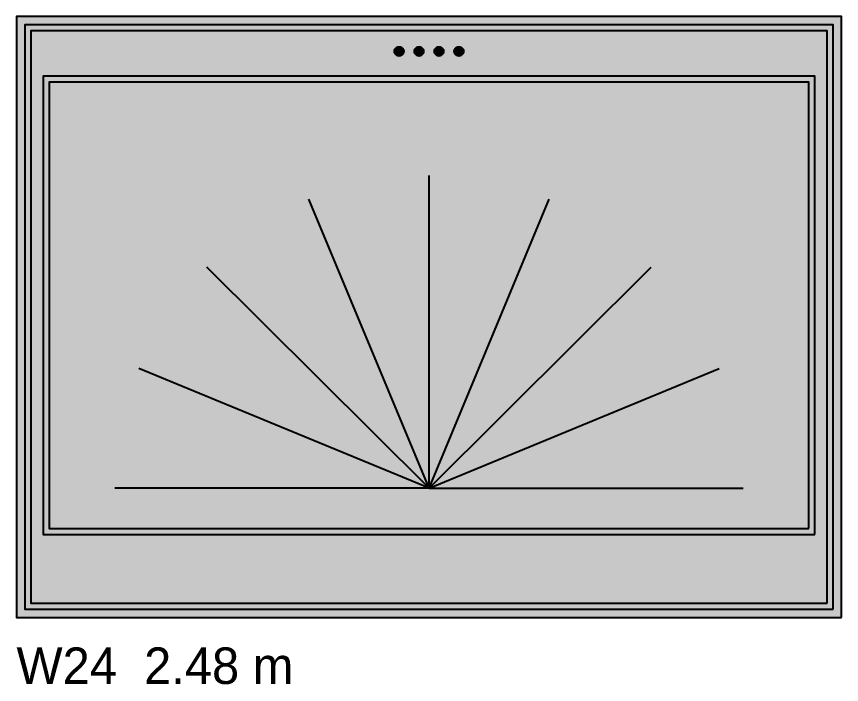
# Model space of a CAD drawing. Header units: metres. Extents: x 0 to 18.5, y -15.3 to 1.8.
# Drawn here: x 16 to 18.484, y -8.302 to -6.29 of the extents above; entities that cross this region are included whole.
import ezdxf

# ---------------------------------------------------------------- set-up
doc = ezdxf.new("R2010")
doc.units = ezdxf.units.M

# ---------------------------------------------------------------- blocks, each defined once
blk = doc.blocks.new('NC_N1_ELEV_W24')
at = {"true_color": 0xf6f5ef}
h = blk.add_hatch(color=256, dxfattribs=at)
h.dxf.hatch_style = 1
h.paths.add_polyline_path([(2.484, 0), (2.484, 1.81), (0, 1.81), (0, 0)])
h = blk.add_hatch(color=256, dxfattribs=at)
h.dxf.hatch_style = 1
h.paths.add_polyline_path([(2.459, 0.025), (2.459, 1.785), (0.025, 1.785), (0.025, 0.025)])
at = {"true_color": 0xa38246}
h = blk.add_hatch(color=256, dxfattribs=at)
h.dxf.hatch_style = 1
h.paths.add_polyline_path([(1.166, 1.705), (1.1659, 1.7036), (1.1657, 1.7023), (1.1654, 1.7009), (1.1649, 1.6996), (1.1643, 1.6984), (1.1636, 1.6972), (1.1628, 1.6961), (1.1619, 1.6951), (1.1609, 1.6942), (1.1598, 1.6934), (1.1586, 1.6927), (1.1574, 1.6921), (1.1561, 1.6916), (1.1547, 1.6913), (1.1534, 1.6911), (1.152, 1.691), (1.1506, 1.6911), (1.1493, 1.6913), (1.1479, 1.6916), (1.1466, 1.6921), (1.1454, 1.6927), (1.1442, 1.6934), (1.1431, 1.6942), (1.1421, 1.6951), (1.1412, 1.6961), (1.1404, 1.6972), (1.1397, 1.6984), (1.1391, 1.6996), (1.1386, 1.7009), (1.1383, 1.7023), (1.1381, 1.7036), (1.138, 1.705), (1.1381, 1.7064), (1.1383, 1.7077), (1.1386, 1.7091), (1.1391, 1.7104), (1.1397, 1.7116), (1.1404, 1.7128), (1.1412, 1.7139), (1.1421, 1.7149), (1.1431, 1.7158), (1.1442, 1.7166), (1.1454, 1.7173), (1.1466, 1.7179), (1.1479, 1.7184), (1.1493, 1.7187), (1.1506, 1.7189), (1.152, 1.719), (1.1534, 1.7189), (1.1547, 1.7187), (1.1561, 1.7184), (1.1574, 1.7179), (1.1586, 1.7173), (1.1598, 1.7166), (1.1609, 1.7158), (1.1619, 1.7149), (1.1628, 1.7139), (1.1636, 1.7128), (1.1643, 1.7116), (1.1649, 1.7104), (1.1654, 1.7091), (1.1657, 1.7077), (1.1659, 1.7064)])
h = blk.add_hatch(color=256, dxfattribs=at)
h.dxf.hatch_style = 1
h.paths.add_polyline_path([(1.226, 1.705), (1.2259, 1.7036), (1.2257, 1.7023), (1.2254, 1.7009), (1.2249, 1.6996), (1.2243, 1.6984), (1.2236, 1.6972), (1.2228, 1.6961), (1.2219, 1.6951), (1.2209, 1.6942), (1.2198, 1.6934), (1.2186, 1.6927), (1.2174, 1.6921), (1.2161, 1.6916), (1.2147, 1.6913), (1.2134, 1.6911), (1.212, 1.691), (1.2106, 1.6911), (1.2093, 1.6913), (1.2079, 1.6916), (1.2066, 1.6921), (1.2054, 1.6927), (1.2042, 1.6934), (1.2031, 1.6942), (1.2021, 1.6951), (1.2012, 1.6961), (1.2004, 1.6972), (1.1997, 1.6984), (1.1991, 1.6996), (1.1986, 1.7009), (1.1983, 1.7023), (1.1981, 1.7036), (1.198, 1.705), (1.1981, 1.7064), (1.1983, 1.7077), (1.1986, 1.7091), (1.1991, 1.7104), (1.1997, 1.7116), (1.2004, 1.7128), (1.2012, 1.7139), (1.2021, 1.7149), (1.2031, 1.7158), (1.2042, 1.7166), (1.2054, 1.7173), (1.2066, 1.7179), (1.2079, 1.7184), (1.2093, 1.7187), (1.2106, 1.7189), (1.212, 1.719), (1.2134, 1.7189), (1.2147, 1.7187), (1.2161, 1.7184), (1.2174, 1.7179), (1.2186, 1.7173), (1.2198, 1.7166), (1.2209, 1.7158), (1.2219, 1.7149), (1.2228, 1.7139), (1.2236, 1.7128), (1.2243, 1.7116), (1.2249, 1.7104), (1.2254, 1.7091), (1.2257, 1.7077), (1.2259, 1.7064)])
h = blk.add_hatch(color=256, dxfattribs=at)
h.dxf.hatch_style = 1
h.paths.add_polyline_path([(1.286, 1.705), (1.2859, 1.7036), (1.2857, 1.7023), (1.2854, 1.7009), (1.2849, 1.6996), (1.2843, 1.6984), (1.2836, 1.6972), (1.2828, 1.6961), (1.2819, 1.6951), (1.2809, 1.6942), (1.2798, 1.6934), (1.2786, 1.6927), (1.2774, 1.6921), (1.2761, 1.6916), (1.2747, 1.6913), (1.2734, 1.6911), (1.272, 1.691), (1.2706, 1.6911), (1.2693, 1.6913), (1.2679, 1.6916), (1.2666, 1.6921), (1.2654, 1.6927), (1.2642, 1.6934), (1.2631, 1.6942), (1.2621, 1.6951), (1.2612, 1.6961), (1.2604, 1.6972), (1.2597, 1.6984), (1.2591, 1.6996), (1.2586, 1.7009), (1.2583, 1.7023), (1.2581, 1.7036), (1.258, 1.705), (1.2581, 1.7064), (1.2583, 1.7077), (1.2586, 1.7091), (1.2591, 1.7104), (1.2597, 1.7116), (1.2604, 1.7128), (1.2612, 1.7139), (1.2621, 1.7149), (1.2631, 1.7158), (1.2642, 1.7166), (1.2654, 1.7173), (1.2666, 1.7179), (1.2679, 1.7184), (1.2693, 1.7187), (1.2706, 1.7189), (1.272, 1.719), (1.2734, 1.7189), (1.2747, 1.7187), (1.2761, 1.7184), (1.2774, 1.7179), (1.2786, 1.7173), (1.2798, 1.7166), (1.2809, 1.7158), (1.2819, 1.7149), (1.2828, 1.7139), (1.2836, 1.7128), (1.2843, 1.7116), (1.2849, 1.7104), (1.2854, 1.7091), (1.2857, 1.7077), (1.2859, 1.7064)])
h = blk.add_hatch(color=256, dxfattribs=at)
h.dxf.hatch_style = 1
h.paths.add_polyline_path([(1.346, 1.705), (1.3459, 1.7036), (1.3457, 1.7023), (1.3454, 1.7009), (1.3449, 1.6996), (1.3443, 1.6984), (1.3436, 1.6972), (1.3428, 1.6961), (1.3419, 1.6951), (1.3409, 1.6942), (1.3398, 1.6934), (1.3386, 1.6927), (1.3374, 1.6921), (1.3361, 1.6916), (1.3347, 1.6913), (1.3334, 1.6911), (1.332, 1.691), (1.3306, 1.6911), (1.3293, 1.6913), (1.3279, 1.6916), (1.3266, 1.6921), (1.3254, 1.6927), (1.3242, 1.6934), (1.3231, 1.6942), (1.3221, 1.6951), (1.3212, 1.6961), (1.3204, 1.6972), (1.3197, 1.6984), (1.3191, 1.6996), (1.3186, 1.7009), (1.3183, 1.7023), (1.3181, 1.7036), (1.318, 1.705), (1.3181, 1.7064), (1.3183, 1.7077), (1.3186, 1.7091), (1.3191, 1.7104), (1.3197, 1.7116), (1.3204, 1.7128), (1.3212, 1.7139), (1.3221, 1.7149), (1.3231, 1.7158), (1.3242, 1.7166), (1.3254, 1.7173), (1.3266, 1.7179), (1.3279, 1.7184), (1.3293, 1.7187), (1.3306, 1.7189), (1.332, 1.719), (1.3334, 1.7189), (1.3347, 1.7187), (1.3361, 1.7184), (1.3374, 1.7179), (1.3386, 1.7173), (1.3398, 1.7166), (1.3409, 1.7158), (1.3419, 1.7149), (1.3428, 1.7139), (1.3436, 1.7128), (1.3443, 1.7116), (1.3449, 1.7104), (1.3454, 1.7091), (1.3457, 1.7077), (1.3459, 1.7064)])
at = {"true_color": 0xf6f5ef}
h = blk.add_hatch(color=256, dxfattribs=at)
h.dxf.hatch_style = 1
h.paths.add_polyline_path([(2.404, 0.25), (2.404, 1.63), (0.08, 1.63), (0.08, 0.25)])
at = {"color": 0, "linetype": 'CONTINUOUS', "lineweight": -2, "true_color": 0xa38246}
for points in [[(2.484, 0), (2.484, 1.81), (0, 1.81), (0, 0)], [(2.459, 0.025), (2.459, 1.785), (0.025, 1.785), (0.025, 0.025)], [(2.441, 0.043), (2.441, 1.767), (0.043, 1.767), (0.043, 0.043)], [(2.404, 0.25), (2.404, 1.63), (0.08, 1.63), (0.08, 0.25)], [(2.386, 0.268), (2.386, 1.612), (0.098, 1.612), (0.098, 0.268)]]:
    blk.add_lwpolyline(points, close=True, dxfattribs=at)
at = {"color": 0, "linetype": 'CONTINUOUS', "lineweight": -2}
for points in [[(1.166, 1.705), (1.1659, 1.7036), (1.1657, 1.7023), (1.1654, 1.7009), (1.1649, 1.6996), (1.1643, 1.6984), (1.1636, 1.6972), (1.1628, 1.6961), (1.1619, 1.6951), (1.1609, 1.6942), (1.1598, 1.6934), (1.1586, 1.6927), (1.1574, 1.6921), (1.1561, 1.6916), (1.1547, 1.6913), (1.1534, 1.6911), (1.152, 1.691), (1.1506, 1.6911), (1.1493, 1.6913), (1.1479, 1.6916), (1.1466, 1.6921), (1.1454, 1.6927), (1.1442, 1.6934), (1.1431, 1.6942), (1.1421, 1.6951), (1.1412, 1.6961), (1.1404, 1.6972), (1.1397, 1.6984), (1.1391, 1.6996), (1.1386, 1.7009), (1.1383, 1.7023), (1.1381, 1.7036), (1.138, 1.705), (1.1381, 1.7064), (1.1383, 1.7077), (1.1386, 1.7091), (1.1391, 1.7104), (1.1397, 1.7116), (1.1404, 1.7128), (1.1412, 1.7139), (1.1421, 1.7149), (1.1431, 1.7158), (1.1442, 1.7166), (1.1454, 1.7173), (1.1466, 1.7179), (1.1479, 1.7184), (1.1493, 1.7187), (1.1506, 1.7189), (1.152, 1.719), (1.1534, 1.7189), (1.1547, 1.7187), (1.1561, 1.7184), (1.1574, 1.7179), (1.1586, 1.7173), (1.1598, 1.7166), (1.1609, 1.7158), (1.1619, 1.7149), (1.1628, 1.7139), (1.1636, 1.7128), (1.1643, 1.7116), (1.1649, 1.7104), (1.1654, 1.7091), (1.1657, 1.7077), (1.1659, 1.7064)], [(1.226, 1.705), (1.2259, 1.7036), (1.2257, 1.7023), (1.2254, 1.7009), (1.2249, 1.6996), (1.2243, 1.6984), (1.2236, 1.6972), (1.2228, 1.6961), (1.2219, 1.6951), (1.2209, 1.6942), (1.2198, 1.6934), (1.2186, 1.6927), (1.2174, 1.6921), (1.2161, 1.6916), (1.2147, 1.6913), (1.2134, 1.6911), (1.212, 1.691), (1.2106, 1.6911), (1.2093, 1.6913), (1.2079, 1.6916), (1.2066, 1.6921), (1.2054, 1.6927), (1.2042, 1.6934), (1.2031, 1.6942), (1.2021, 1.6951), (1.2012, 1.6961), (1.2004, 1.6972), (1.1997, 1.6984), (1.1991, 1.6996), (1.1986, 1.7009), (1.1983, 1.7023), (1.1981, 1.7036), (1.198, 1.705), (1.1981, 1.7064), (1.1983, 1.7077), (1.1986, 1.7091), (1.1991, 1.7104), (1.1997, 1.7116), (1.2004, 1.7128), (1.2012, 1.7139), (1.2021, 1.7149), (1.2031, 1.7158), (1.2042, 1.7166), (1.2054, 1.7173), (1.2066, 1.7179), (1.2079, 1.7184), (1.2093, 1.7187), (1.2106, 1.7189), (1.212, 1.719), (1.2134, 1.7189), (1.2147, 1.7187), (1.2161, 1.7184), (1.2174, 1.7179), (1.2186, 1.7173), (1.2198, 1.7166), (1.2209, 1.7158), (1.2219, 1.7149), (1.2228, 1.7139), (1.2236, 1.7128), (1.2243, 1.7116), (1.2249, 1.7104), (1.2254, 1.7091), (1.2257, 1.7077), (1.2259, 1.7064)], [(1.286, 1.705), (1.2859, 1.7036), (1.2857, 1.7023), (1.2854, 1.7009), (1.2849, 1.6996), (1.2843, 1.6984), (1.2836, 1.6972), (1.2828, 1.6961), (1.2819, 1.6951), (1.2809, 1.6942), (1.2798, 1.6934), (1.2786, 1.6927), (1.2774, 1.6921), (1.2761, 1.6916), (1.2747, 1.6913), (1.2734, 1.6911), (1.272, 1.691), (1.2706, 1.6911), (1.2693, 1.6913), (1.2679, 1.6916), (1.2666, 1.6921), (1.2654, 1.6927), (1.2642, 1.6934), (1.2631, 1.6942), (1.2621, 1.6951), (1.2612, 1.6961), (1.2604, 1.6972), (1.2597, 1.6984), (1.2591, 1.6996), (1.2586, 1.7009), (1.2583, 1.7023), (1.2581, 1.7036), (1.258, 1.705), (1.2581, 1.7064), (1.2583, 1.7077), (1.2586, 1.7091), (1.2591, 1.7104), (1.2597, 1.7116), (1.2604, 1.7128), (1.2612, 1.7139), (1.2621, 1.7149), (1.2631, 1.7158), (1.2642, 1.7166), (1.2654, 1.7173), (1.2666, 1.7179), (1.2679, 1.7184), (1.2693, 1.7187), (1.2706, 1.7189), (1.272, 1.719), (1.2734, 1.7189), (1.2747, 1.7187), (1.2761, 1.7184), (1.2774, 1.7179), (1.2786, 1.7173), (1.2798, 1.7166), (1.2809, 1.7158), (1.2819, 1.7149), (1.2828, 1.7139), (1.2836, 1.7128), (1.2843, 1.7116), (1.2849, 1.7104), (1.2854, 1.7091), (1.2857, 1.7077), (1.2859, 1.7064)], [(1.346, 1.705), (1.3459, 1.7036), (1.3457, 1.7023), (1.3454, 1.7009), (1.3449, 1.6996), (1.3443, 1.6984), (1.3436, 1.6972), (1.3428, 1.6961), (1.3419, 1.6951), (1.3409, 1.6942), (1.3398, 1.6934), (1.3386, 1.6927), (1.3374, 1.6921), (1.3361, 1.6916), (1.3347, 1.6913), (1.3334, 1.6911), (1.332, 1.691), (1.3306, 1.6911), (1.3293, 1.6913), (1.3279, 1.6916), (1.3266, 1.6921), (1.3254, 1.6927), (1.3242, 1.6934), (1.3231, 1.6942), (1.3221, 1.6951), (1.3212, 1.6961), (1.3204, 1.6972), (1.3197, 1.6984), (1.3191, 1.6996), (1.3186, 1.7009), (1.3183, 1.7023), (1.3181, 1.7036), (1.318, 1.705), (1.3181, 1.7064), (1.3183, 1.7077), (1.3186, 1.7091), (1.3191, 1.7104), (1.3197, 1.7116), (1.3204, 1.7128), (1.3212, 1.7139), (1.3221, 1.7149), (1.3231, 1.7158), (1.3242, 1.7166), (1.3254, 1.7173), (1.3266, 1.7179), (1.3279, 1.7184), (1.3293, 1.7187), (1.3306, 1.7189), (1.332, 1.719), (1.3334, 1.7189), (1.3347, 1.7187), (1.3361, 1.7184), (1.3374, 1.7179), (1.3386, 1.7173), (1.3398, 1.7166), (1.3409, 1.7158), (1.3419, 1.7149), (1.3428, 1.7139), (1.3436, 1.7128), (1.3443, 1.7116), (1.3449, 1.7104), (1.3454, 1.7091), (1.3457, 1.7077), (1.3459, 1.7064)]]:
    blk.add_lwpolyline(points, close=True, dxfattribs=at)
at = {"color": 0, "linetype": 'CONTINUOUS', "lineweight": -2, "true_color": 0xa38246}
for points in [[(1.242, 0.39), (1.242, 1.3312)], [(1.242, 0.39), (0.8801, 1.2596)], [(1.242, 0.39), (1.6039, 1.2596)], [(1.242, 0.39), (0.5734, 1.0555)], [(1.242, 0.39), (1.9106, 1.0555)], [(1.242, 0.39), (0.3684, 0.7502)], [(1.242, 0.39), (2.1156, 0.7502)], [(1.242, 0.39), (0.2964, 0.39)], [(1.242, 0.39), (2.1876, 0.39)]]:
    blk.add_lwpolyline(points, dxfattribs=at)

msp = doc.modelspace()

# ---------------------------------------------------------------- block references
msp.add_blockref('NC_N1_ELEV_W24', (16, -8.1))

# ---------------------------------------------------------------- texts
at = {"color": 0}
msp.add_text('W24  2.48 m', height=0.11, dxfattribs=at).set_placement((16, -8.3))

doc.saveas('drawing.dxf')
